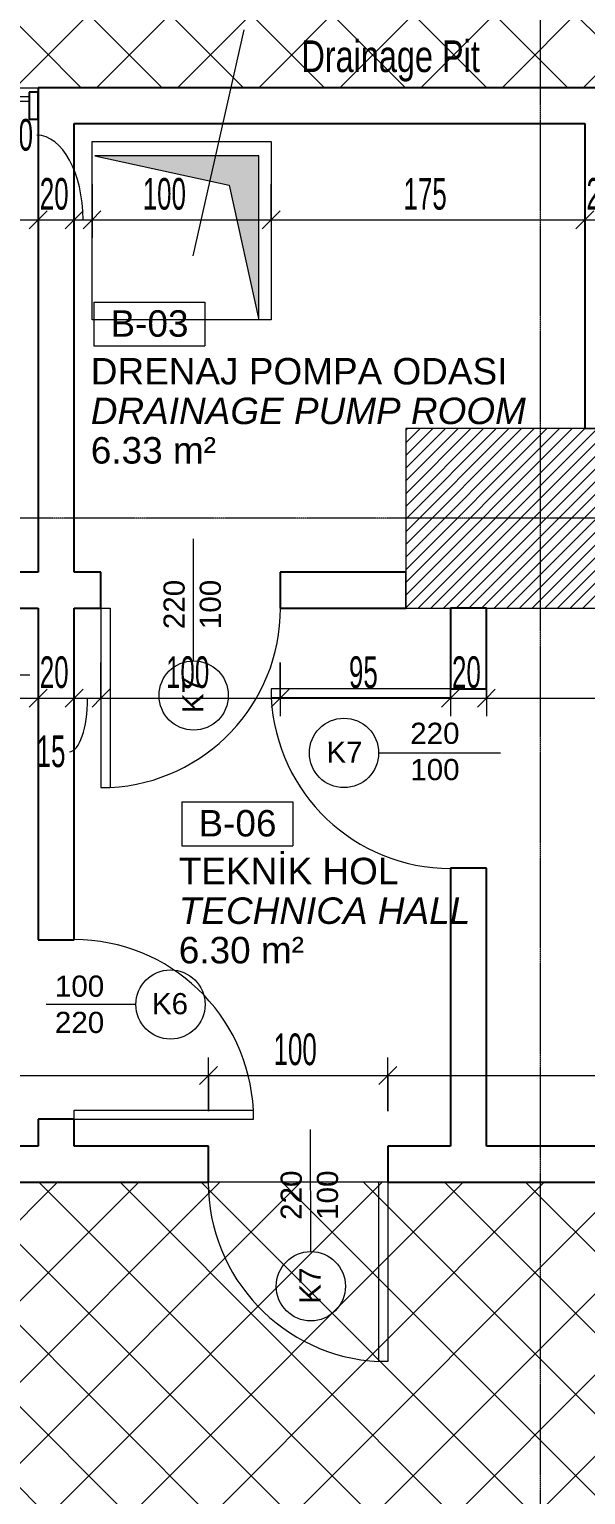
# Model space of a CAD drawing. Header units: centimetres. Extents: x -9345 to 11316, y -7197 to -3465.
# Drawn here: x -5147 to -4837, y -6075 to -5258 of the extents above; entities that cross this region are included whole.
import ezdxf

# ---------------------------------------------------------------- set-up
doc = ezdxf.new("R2010")
doc.units = ezdxf.units.CM
doc.linetypes.add('Grid Line 1_4_', pattern=[1.11125, 0.635, -0.15875, 0.15875, -0.15875])
for name, color, linetype, lineweight in [('A-ANNO-DIMS', 211, 'Continuous', 9), ('A-ANNO-DIMS-100', 211, 'Continuous', 9), ('A-ANNO-NOTE', 131, 'Continuous', 9), ('A-AREA-IDEN', 2, 'Continuous', 9), ('A-DETL-GENF', 92, 'Continuous', 9), ('A-DETL-THIN', 151, 'Continuous', 9), ('A-DOOR', 31, 'Continuous', 9), ('A-DOOR-IDEN', 31, 'Continuous', 9), ('A-FLOR', 192, 'Continuous', 9), ('A-GLAZ-CURT', 52, 'Continuous', 9), ('A-GLAZ-CWMG', 51, 'Continuous', 9), ('A-WALL', 113, 'Continuous', 9), ('S-COLS', 52, 'Continuous', 9), ('S-GRID', 1, 'Continuous', 9)]:
    doc.layers.add(name, color=color, linetype=linetype, lineweight=lineweight)
doc.styles.add('Arial_2', font='arial.ttf', dxfattribs={"height": 14.752994})
doc.styles.add('Arial_5', font='arial.ttf', dxfattribs={"height": 11.802395})
doc.styles.add('Arial_I', font='ariali.ttf', dxfattribs={"height": 14.752994})
doc.styles.add('Swis721 LtCn BT_1', font='swisscl.ttf', dxfattribs={"width": 0.8, "height": 17.639445})
doc.styles.add('Swis721 LtCn BT_I_1', font='swisscli.ttf', dxfattribs={"height": 17.639445})
doc.dimstyles.new('IUAS_DIMENSION_INSIDE_100', dxfattribs={"dimscale": 30.48, "dimtxt": 18, "dimasz": 0.328084, "dimexe": 0.328084, "dimexo": 0.0625, "dimgap": 0, "dimtad": 1, "dimdec": 0, "dimdsep": 46, "dimtxsty": 'Swis721 LtCn BT_1', "dimblk1": 'OBLIQUE', "dimblk2": 'OBLIQUE', "dimsah": 1, "dimcen": 0.09, "dimdle": 0.328084, "dimazin": 0, "dimtfac": 1, "dimtdec": 4, "dimtix": 1, "dimtmove": 0, "dimatfit": 3, "dimfxl": 0.656168, "dimfxlon": 1, "dimtvp": 1, "dimtolj": 1, "dimtzin": 0, "dimarcsym": 2})
doc.dimstyles.new('IUAS_DIMENSION_INSIDE_100_3', dxfattribs={"dimscale": 30.48, "dimtxt": 18, "dimasz": 0.328084, "dimexe": 0.328084, "dimexo": 0.0625, "dimgap": 0, "dimtad": 1, "dimdec": 0, "dimdsep": 46, "dimtxsty": 'Swis721 LtCn BT_1', "dimblk1": 'OBLIQUE', "dimblk2": 'OBLIQUE', "dimsah": 1, "dimcen": 0.09, "dimdle": 0.328084, "dimazin": 0, "dimtfac": 1, "dimtdec": 4, "dimtix": 1, "dimtmove": 1, "dimatfit": 3, "dimfxl": 0.656168, "dimfxlon": 1, "dimtvp": 1, "dimtolj": 1, "dimtzin": 0, "dimarcsym": 2})
doc.dimstyles.new('IUAS_DIMENSION_INSIDE_100_4', dxfattribs={"dimscale": 30.48, "dimtxt": 18, "dimasz": 0.328084, "dimexe": 0.328084, "dimexo": 0.0625, "dimgap": 0, "dimtad": 1, "dimdec": 0, "dimdsep": 46, "dimtxsty": 'Swis721 LtCn BT_1', "dimblk1": 'OBLIQUE', "dimblk2": 'OBLIQUE', "dimsah": 1, "dimcen": 0.09, "dimdle": 0.328084, "dimazin": 0, "dimtfac": 1, "dimtdec": 4, "dimtix": 1, "dimtmove": 2, "dimatfit": 3, "dimfxl": 0.656168, "dimfxlon": 1, "dimtvp": 1, "dimtolj": 1, "dimtzin": 0, "dimarcsym": 2})

# ---------------------------------------------------------------- blocks, each defined once
blk = doc.blocks.new('Rectangular Mullion - 50 x 150mm-1461254-_116_30 KONKORS KATI _ CONCOURSE LEVEL')
at = {"layer": 'A-GLAZ-CWMG', "lineweight": 25}
for p, q in [((-5, 7.5), (0, 7.5)), ((-5, -7.5), (-5, 7.5)), ((0, 7.5), (0, -7.5)), ((0, -7.5), (-5, -7.5))]:
    blk.add_line(p, q, dxfattribs=at)
blk = doc.blocks.new('M_Single-Flush2 - IUAS_A_DOOR_K7 _yangına dayanıklı saç kapı  100x220_-V4-_116_30 KONKORS KATI _ CONCOURSE LEVEL')
at = {"layer": 'A-DOOR', "lineweight": 18}
for p, q in [((44.9, -10), (44.9, -110.04)), ((50, -10), (44.9, -10)), ((50, -10), (50, -110.04)), ((50, -110.04), (44.9, -110.04))]:
    blk.add_line(p, q, dxfattribs=at)
at = {"layer": 'A-DOOR'}
blk.add_arc((50, -10), 100.17, 180, 267.08159, dxfattribs=at)
blk = doc.blocks.new('M_Single-Flush2 - IUAS_A_DOOR_K7 _yangına dayanıklı saç kapı  100x220_-1640822-_116_30 KONKORS KATI _ CONCOURSE LEVEL')
at = {"layer": 'A-DOOR', "lineweight": 18}
for p, q in [((44.9, 10), (44.9, 110.04)), ((50, 110.04), (44.9, 110.04)), ((50, 10), (50, 110.04)), ((50, 10), (44.9, 10))]:
    blk.add_line(p, q, dxfattribs=at)
at = {"layer": 'A-DOOR'}
blk.add_arc((50, 10), 100.17, 92.91841, 180, dxfattribs=at)
blk = doc.blocks.new('M_Single-Flush2 - IUAS_A_DOOR_K6 _sac kasa- sac kanat  100x220_-V8-_116_30 KONKORS KATI _ CONCOURSE LEVEL')
at = {"layer": 'A-DOOR', "lineweight": 18}
for p, q in [((44.9, 10), (44.9, 110.04)), ((50, 110.04), (44.9, 110.04)), ((50, 10), (50, 110.04)), ((50, 10), (44.9, 10))]:
    blk.add_line(p, q, dxfattribs=at)
at = {"layer": 'A-DOOR'}
blk.add_arc((50, 10), 100.17, 92.91841, 180, dxfattribs=at)
blk = doc.blocks.new('System Panel - Glazed-1573603-_116_30 KONKORS KATI _ CONCOURSE LEVEL')
at = {"layer": 'A-GLAZ-CURT', "lineweight": 18}
for p, q in [((66.48, 4.95), (-66.48, 4.95)), ((-66.48, 4.95), (-66.48, 2.45)), ((-66.48, 2.45), (66.48, 2.45)), ((66.48, 2.45), (66.48, 4.95))]:
    blk.add_line(p, q, dxfattribs=at)
blk = doc.blocks.new('IUAS_A_ROOM_100S - No_İsmi_Alan-1315501-_116_30 KONKORS KATI _ CONCOURSE LEVEL')
at = {"layer": 'A-AREA-IDEN'}
for p, q in [((-0.101, 0.1926), (-0.101, -0.0511)), ((-0.101, 0.1926), (0.5191, 0.1926)), ((0.5191, 0.1926), (0.5191, -0.0511)), ((-0.101, -0.0511), (0.5191, -0.0511))]:
    blk.add_line(p, q, dxfattribs=at)
blk = doc.blocks.new('DIMBLOCK71-_116_30 KONKORS KATI _ CONCOURSE LEVEL')
at = {"layer": 'A-ANNO-DIMS-100', "transparency": 16777216}
for p, q in [((-5291.98, -5610.82), (-5291.98, -5640.82)), ((-5291.98, -5630.82), (-5291.98, -5610.82)), ((-5141.98, -5610.82), (-5141.98, -5640.82)), ((-5141.98, -5630.82), (-5141.98, -5610.82)), ((-5291.98, -5630.82), (-5286.98, -5625.82)), ((-5141.98, -5630.82), (-5136.98, -5625.82)), ((-5291.98, -5630.82), (-5296.98, -5635.82)), ((-5291.98, -5630.82), (-5141.98, -5630.82)), ((-5141.98, -5630.82), (-5146.98, -5635.82))]:
    blk.add_line(p, q, dxfattribs=at)
at = {"layer": 'A-ANNO-DIMS-100', "color": 0, "transparency": 16777216, "insert": (-5230.7, -5607.46), "char_height": 17.639, "width": 32.9143, "attachment_point": 1, "line_spacing_factor": 0.971848, "style": 'Swis721 LtCn BT_1'}
blk.add_mtext('150', dxfattribs=at)
blk = doc.blocks.new('_Oblique')
at = {"color": 0, "linetype": 'ByBlock', "lineweight": -2}
blk.add_line((-0.5, -0.5), (0.5, 0.5), dxfattribs=at)
blk = doc.blocks.new('DIMBLOCK72-_116_30 KONKORS KATI _ CONCOURSE LEVEL')
at = {"layer": 'A-ANNO-DIMS-100', "transparency": 16777216}
for p, q in [((-5141.98, -5610.82), (-5141.98, -5640.82)), ((-5141.98, -5630.82), (-5141.98, -5610.82)), ((-5121.98, -5610.82), (-5121.98, -5640.82)), ((-5121.98, -5630.82), (-5121.98, -5610.82)), ((-5141.98, -5630.82), (-5136.98, -5625.82)), ((-5121.98, -5630.82), (-5116.98, -5625.82)), ((-5141.98, -5630.82), (-5146.98, -5635.82)), ((-5141.98, -5630.82), (-5121.98, -5630.82)), ((-5121.98, -5630.82), (-5126.98, -5635.82))]:
    blk.add_line(p, q, dxfattribs=at)
at = {"layer": 'A-ANNO-DIMS-100', "color": 0, "transparency": 16777216, "insert": (-5141.13, -5607.46), "char_height": 17.639, "width": 21.9429, "attachment_point": 1, "line_spacing_factor": 0.971848, "style": 'Swis721 LtCn BT_1'}
blk.add_mtext('20', dxfattribs=at)
blk = doc.blocks.new('DIMBLOCK73-_116_30 KONKORS KATI _ CONCOURSE LEVEL')
at = {"layer": 'A-ANNO-DIMS-100', "transparency": 16777216}
for p, q in [((-5121.98, -5610.82), (-5121.98, -5640.82)), ((-5121.98, -5630.82), (-5121.98, -5610.82)), ((-5106.98, -5610.82), (-5106.98, -5640.82)), ((-5106.98, -5630.82), (-5106.98, -5610.82)), ((-5121.98, -5630.82), (-5116.98, -5625.82)), ((-5106.98, -5630.82), (-5101.98, -5625.82)), ((-5121.98, -5630.82), (-5126.98, -5635.82)), ((-5121.98, -5630.82), (-5106.98, -5630.82)), ((-5106.98, -5630.82), (-5111.98, -5635.82))]:
    blk.add_line(p, q, dxfattribs=at)
blk.add_ellipse((-5124.6, -5630.82), major_axis=(0, 29.81), ratio=0.339531, start_param=3.141593, end_param=4.712389, dxfattribs=at)
at = {"layer": 'A-ANNO-DIMS-100', "color": 0, "transparency": 16777216, "insert": (-5142.89, -5651.56), "char_height": 17.639, "width": 21.9429, "attachment_point": 1, "line_spacing_factor": 0.971848, "style": 'Swis721 LtCn BT_1'}
blk.add_mtext('15', dxfattribs=at)
blk = doc.blocks.new('DIMBLOCK74-_116_30 KONKORS KATI _ CONCOURSE LEVEL')
at = {"layer": 'A-ANNO-DIMS-100', "transparency": 16777216}
for p, q in [((-5106.98, -5610.82), (-5106.98, -5640.82)), ((-5106.98, -5630.82), (-5106.98, -5610.82)), ((-5006.98, -5610.82), (-5006.98, -5640.82)), ((-5006.98, -5630.82), (-5006.98, -5610.82)), ((-5106.98, -5630.82), (-5101.98, -5625.82)), ((-5006.98, -5630.82), (-5001.98, -5625.82)), ((-5106.98, -5630.82), (-5111.98, -5635.82)), ((-5106.98, -5630.82), (-5006.98, -5630.82)), ((-5006.98, -5630.82), (-5011.98, -5635.82))]:
    blk.add_line(p, q, dxfattribs=at)
at = {"layer": 'A-ANNO-DIMS-100', "color": 0, "transparency": 16777216, "insert": (-5070.7, -5607.46), "char_height": 17.639, "width": 32.9143, "attachment_point": 1, "line_spacing_factor": 0.971848, "style": 'Swis721 LtCn BT_1'}
blk.add_mtext('100', dxfattribs=at)
blk = doc.blocks.new('DIMBLOCK75-_116_30 KONKORS KATI _ CONCOURSE LEVEL')
at = {"layer": 'A-ANNO-DIMS-100', "transparency": 16777216}
for p, q in [((-5006.98, -5610.82), (-5006.98, -5640.82)), ((-5006.98, -5630.82), (-5006.98, -5610.82)), ((-4911.98, -5610.82), (-4911.98, -5640.82)), ((-4911.98, -5630.82), (-4911.98, -5610.82)), ((-5006.98, -5630.82), (-5001.98, -5625.82)), ((-4911.98, -5630.82), (-4906.98, -5625.82)), ((-5006.98, -5630.82), (-5011.98, -5635.82)), ((-5006.98, -5630.82), (-4911.98, -5630.82)), ((-4911.98, -5630.82), (-4916.98, -5635.82))]:
    blk.add_line(p, q, dxfattribs=at)
at = {"layer": 'A-ANNO-DIMS-100', "color": 0, "transparency": 16777216, "insert": (-4968.63, -5607.46), "char_height": 17.639, "width": 21.9429, "attachment_point": 1, "line_spacing_factor": 0.971848, "style": 'Swis721 LtCn BT_1'}
blk.add_mtext('95', dxfattribs=at)
blk = doc.blocks.new('DIMBLOCK76-_116_30 KONKORS KATI _ CONCOURSE LEVEL')
at = {"layer": 'A-ANNO-DIMS-100', "transparency": 16777216}
for p, q in [((-4911.98, -5610.82), (-4911.98, -5640.82)), ((-4911.98, -5630.82), (-4911.98, -5610.82)), ((-4891.98, -5610.82), (-4891.98, -5640.82)), ((-4891.98, -5630.82), (-4891.98, -5610.82)), ((-4911.98, -5630.82), (-4906.98, -5625.82)), ((-4891.98, -5630.82), (-4886.98, -5625.82)), ((-4911.98, -5630.82), (-4916.98, -5635.82)), ((-4911.98, -5630.82), (-4891.98, -5630.82)), ((-4891.98, -5630.82), (-4896.98, -5635.82))]:
    blk.add_line(p, q, dxfattribs=at)
at = {"layer": 'A-ANNO-DIMS-100', "color": 0, "transparency": 16777216, "insert": (-4911.13, -5607.46), "char_height": 17.639, "width": 21.9429, "attachment_point": 1, "line_spacing_factor": 0.971848, "style": 'Swis721 LtCn BT_1'}
blk.add_mtext('20', dxfattribs=at)
blk = doc.blocks.new('DIMBLOCK77-_116_30 KONKORS KATI _ CONCOURSE LEVEL')
at = {"layer": 'A-ANNO-DIMS-100', "transparency": 16777216}
for p, q in [((-4891.98, -5610.82), (-4891.98, -5640.82)), ((-4891.98, -5630.82), (-4891.98, -5610.82)), ((-4611.98, -5610.82), (-4611.98, -5640.82)), ((-4611.98, -5630.82), (-4611.98, -5610.82)), ((-4891.98, -5630.82), (-4886.98, -5625.82)), ((-4611.98, -5630.82), (-4606.98, -5625.82)), ((-4891.98, -5630.82), (-4896.98, -5635.82)), ((-4891.98, -5630.82), (-4611.98, -5630.82)), ((-4611.98, -5630.82), (-4616.98, -5635.82))]:
    blk.add_line(p, q, dxfattribs=at)
at = {"layer": 'A-ANNO-DIMS-100', "color": 0, "transparency": 16777216, "insert": (-4765.7, -5607.46), "char_height": 17.639, "width": 32.9143, "attachment_point": 1, "line_spacing_factor": 0.971848, "style": 'Swis721 LtCn BT_1'}
blk.add_mtext('280', dxfattribs=at)
blk = doc.blocks.new('DIMBLOCK95-_116_30 KONKORS KATI _ CONCOURSE LEVEL')
at = {"layer": 'A-ANNO-DIMS-100', "transparency": 16777216}
for p, q in [((-5436.98, -5861.04), (-5436.98, -5831.04)), ((-5046.98, -5861.04), (-5046.98, -5831.04)), ((-5436.98, -5841.04), (-5431.98, -5836.04)), ((-5046.98, -5841.04), (-5041.98, -5836.04)), ((-5436.98, -5841.04), (-5441.98, -5846.04)), ((-5436.98, -5841.04), (-5046.98, -5841.04)), ((-5436.98, -5841.04), (-5436.98, -5861.04)), ((-5046.98, -5841.04), (-5051.98, -5846.04)), ((-5046.98, -5841.04), (-5046.98, -5861.04))]:
    blk.add_line(p, q, dxfattribs=at)
at = {"layer": 'A-ANNO-DIMS-100', "color": 0, "transparency": 16777216, "insert": (-5255.7, -5817.69), "char_height": 17.639, "width": 32.9143, "attachment_point": 1, "line_spacing_factor": 0.971848, "style": 'Swis721 LtCn BT_1'}
blk.add_mtext('390', dxfattribs=at)
blk = doc.blocks.new('DIMBLOCK96-_116_30 KONKORS KATI _ CONCOURSE LEVEL')
at = {"layer": 'A-ANNO-DIMS-100', "transparency": 16777216}
for p, q in [((-5046.98, -5861.04), (-5046.98, -5831.04)), ((-4946.98, -5861.04), (-4946.98, -5831.04)), ((-5046.98, -5841.04), (-5041.98, -5836.04)), ((-4946.98, -5841.04), (-4941.98, -5836.04)), ((-5046.98, -5841.04), (-5051.98, -5846.04)), ((-5046.98, -5841.04), (-4946.98, -5841.04)), ((-5046.98, -5841.04), (-5046.98, -5861.04)), ((-4946.98, -5841.04), (-4951.98, -5846.04)), ((-4946.98, -5841.04), (-4946.98, -5861.04))]:
    blk.add_line(p, q, dxfattribs=at)
at = {"layer": 'A-ANNO-DIMS-100', "color": 0, "transparency": 16777216, "insert": (-5010.7, -5817.69), "char_height": 17.639, "width": 32.9143, "attachment_point": 1, "line_spacing_factor": 0.971848, "style": 'Swis721 LtCn BT_1'}
blk.add_mtext('100', dxfattribs=at)
blk = doc.blocks.new('DIMBLOCK97-_116_30 KONKORS KATI _ CONCOURSE LEVEL')
at = {"layer": 'A-ANNO-DIMS-100', "transparency": 16777216}
for p, q in [((-4946.98, -5861.04), (-4946.98, -5831.04)), ((-4576.98, -5861.04), (-4576.98, -5831.04)), ((-4946.98, -5841.04), (-4941.98, -5836.04)), ((-4576.98, -5841.04), (-4571.98, -5836.04)), ((-4946.98, -5841.04), (-4951.98, -5846.04)), ((-4946.98, -5841.04), (-4576.98, -5841.04)), ((-4946.98, -5841.04), (-4946.98, -5861.04)), ((-4576.98, -5841.04), (-4581.98, -5846.04)), ((-4576.98, -5841.04), (-4576.98, -5861.04))]:
    blk.add_line(p, q, dxfattribs=at)
at = {"layer": 'A-ANNO-DIMS-100', "color": 0, "transparency": 16777216, "insert": (-4749.37, -5817.69), "char_height": 17.639, "width": 32.9143, "attachment_point": 1, "line_spacing_factor": 0.971848, "style": 'Swis721 LtCn BT_1'}
blk.add_mtext('370', dxfattribs=at)
blk = doc.blocks.new('DIMBLOCK118-_116_30 KONKORS KATI _ CONCOURSE LEVEL')
at = {"layer": 'A-ANNO-DIMS-100', "transparency": 16777216}
for p, q in [((-5141.98, -5344.22), (-5141.98, -5374.22)), ((-5141.98, -5364.22), (-5141.98, -5344.22)), ((-5746.98, -5384.22), (-5746.98, -5354.22)), ((-5746.98, -5364.22), (-5751.98, -5369.22)), ((-5746.98, -5364.22), (-5741.98, -5359.22)), ((-5746.98, -5364.22), (-5141.98, -5364.22)), ((-5746.98, -5364.22), (-5746.98, -5384.22)), ((-5141.98, -5364.22), (-5146.98, -5369.22)), ((-5141.98, -5364.22), (-5136.98, -5359.22))]:
    blk.add_line(p, q, dxfattribs=at)
at = {"layer": 'A-ANNO-DIMS-100', "color": 0, "transparency": 16777216, "insert": (-5458.2, -5340.86), "char_height": 17.639, "width": 32.9143, "attachment_point": 1, "line_spacing_factor": 0.971848, "style": 'Swis721 LtCn BT_1'}
blk.add_mtext('605', dxfattribs=at)
blk = doc.blocks.new('DIMBLOCK119-_116_30 KONKORS KATI _ CONCOURSE LEVEL')
at = {"layer": 'A-ANNO-DIMS-100', "transparency": 16777216}
for p, q in [((-5141.98, -5344.22), (-5141.98, -5374.22)), ((-5141.98, -5364.22), (-5141.98, -5344.22)), ((-5121.98, -5344.22), (-5121.98, -5374.22)), ((-5121.98, -5364.22), (-5121.98, -5344.22)), ((-5141.98, -5364.22), (-5146.98, -5369.22)), ((-5141.98, -5364.22), (-5136.98, -5359.22)), ((-5141.98, -5364.22), (-5121.98, -5364.22)), ((-5121.98, -5364.22), (-5126.98, -5369.22)), ((-5121.98, -5364.22), (-5116.98, -5359.22))]:
    blk.add_line(p, q, dxfattribs=at)
at = {"layer": 'A-ANNO-DIMS-100', "color": 0, "transparency": 16777216, "insert": (-5141.13, -5340.86), "char_height": 17.639, "width": 21.9429, "attachment_point": 1, "line_spacing_factor": 0.971848, "style": 'Swis721 LtCn BT_1'}
blk.add_mtext('20', dxfattribs=at)
blk = doc.blocks.new('DIMBLOCK120-_116_30 KONKORS KATI _ CONCOURSE LEVEL')
at = {"layer": 'A-ANNO-DIMS-100', "transparency": 16777216}
for p, q in [((-5121.98, -5344.22), (-5121.98, -5374.22)), ((-5121.98, -5364.22), (-5121.98, -5344.22)), ((-5111.98, -5344.22), (-5111.98, -5374.22)), ((-5111.98, -5364.22), (-5111.98, -5344.22)), ((-5121.98, -5364.22), (-5126.98, -5369.22)), ((-5121.98, -5364.22), (-5116.98, -5359.22)), ((-5121.98, -5364.22), (-5111.98, -5364.22)), ((-5111.98, -5364.22), (-5116.98, -5369.22)), ((-5111.98, -5364.22), (-5106.98, -5359.22))]:
    blk.add_line(p, q, dxfattribs=at)
blk.add_ellipse((-5142.72, -5364.22), major_axis=(0, 47.21), ratio=0.545167, start_param=4.712389, end_param=6.283185, dxfattribs=at)
at = {"layer": 'A-ANNO-DIMS-100', "color": 0, "transparency": 16777216, "insert": (-5161, -5307.94), "char_height": 17.639, "width": 21.9429, "attachment_point": 1, "line_spacing_factor": 0.971848, "style": 'Swis721 LtCn BT_1'}
blk.add_mtext('10', dxfattribs=at)
blk = doc.blocks.new('DIMBLOCK121-_116_30 KONKORS KATI _ CONCOURSE LEVEL')
at = {"layer": 'A-ANNO-DIMS-100', "transparency": 16777216}
for p, q in [((-5111.98, -5344.22), (-5111.98, -5374.22)), ((-5111.98, -5364.22), (-5111.98, -5344.22)), ((-5011.98, -5344.22), (-5011.98, -5374.22)), ((-5011.98, -5364.22), (-5011.98, -5344.22)), ((-5111.98, -5364.22), (-5116.98, -5369.22)), ((-5111.98, -5364.22), (-5106.98, -5359.22)), ((-5111.98, -5364.22), (-5011.98, -5364.22)), ((-5011.98, -5364.22), (-5016.98, -5369.22)), ((-5011.98, -5364.22), (-5006.98, -5359.22))]:
    blk.add_line(p, q, dxfattribs=at)
at = {"layer": 'A-ANNO-DIMS-100', "color": 0, "transparency": 16777216, "insert": (-5083.71, -5340.86), "char_height": 17.639, "width": 32.9143, "attachment_point": 1, "line_spacing_factor": 0.971848, "style": 'Swis721 LtCn BT_1'}
blk.add_mtext('100', dxfattribs=at)
blk = doc.blocks.new('DIMBLOCK122-_116_30 KONKORS KATI _ CONCOURSE LEVEL')
at = {"layer": 'A-ANNO-DIMS-100', "transparency": 16777216}
for p, q in [((-5011.98, -5344.22), (-5011.98, -5374.22)), ((-5011.98, -5364.22), (-5011.98, -5344.22)), ((-4836.98, -5344.22), (-4836.98, -5374.22)), ((-4836.98, -5364.22), (-4836.98, -5344.22)), ((-5011.98, -5364.22), (-5016.98, -5369.22)), ((-5011.98, -5364.22), (-5006.98, -5359.22)), ((-5011.98, -5364.22), (-4836.98, -5364.22)), ((-4836.98, -5364.22), (-4841.98, -5369.22)), ((-4836.98, -5364.22), (-4831.98, -5359.22))]:
    blk.add_line(p, q, dxfattribs=at)
at = {"layer": 'A-ANNO-DIMS-100', "color": 0, "transparency": 16777216, "insert": (-4938.2, -5340.86), "char_height": 17.639, "width": 32.9143, "attachment_point": 1, "line_spacing_factor": 0.971848, "style": 'Swis721 LtCn BT_1'}
blk.add_mtext('175', dxfattribs=at)
blk = doc.blocks.new('DIMBLOCK123-_116_30 KONKORS KATI _ CONCOURSE LEVEL')
at = {"layer": 'A-ANNO-DIMS-100', "transparency": 16777216}
for p, q in [((-4836.98, -5344.22), (-4836.98, -5374.22)), ((-4836.98, -5364.22), (-4836.98, -5344.22)), ((-4816.98, -5344.22), (-4816.98, -5374.22)), ((-4816.98, -5364.22), (-4816.98, -5344.22)), ((-4836.98, -5364.22), (-4841.98, -5369.22)), ((-4836.98, -5364.22), (-4831.98, -5359.22)), ((-4836.98, -5364.22), (-4816.98, -5364.22)), ((-4816.98, -5364.22), (-4821.98, -5369.22)), ((-4816.98, -5364.22), (-4811.98, -5359.22))]:
    blk.add_line(p, q, dxfattribs=at)
at = {"layer": 'A-ANNO-DIMS-100', "color": 0, "transparency": 16777216, "insert": (-4836.13, -5340.86), "char_height": 17.639, "width": 21.9429, "attachment_point": 1, "line_spacing_factor": 0.971848, "style": 'Swis721 LtCn BT_1'}
blk.add_mtext('20', dxfattribs=at)
blk = doc.blocks.new('DOOR TAG SOLA C_2mm - TR_Kapi_pozu_04_saga_uste_2mm-1642461-_116_30 KONKORS KATI _ CONCOURSE LEVEL')
at = {"layer": 'A-DOOR-IDEN'}
blk.add_line((-0.3137, -0.007), (0.3666, -0.0062), dxfattribs=at)
blk.add_circle((-0.5069, -0.0072), 0.1932, dxfattribs=at)
blk = doc.blocks.new('C_2mm - TR_Kapi_pozu_04_saga_uste_2mm-519964-_116_30 KONKORS KATI _ CONCOURSE LEVEL')
at = {"layer": 'A-DOOR-IDEN'}
blk.add_line((0.3146, 0), (-0.1854, 0), dxfattribs=at)
blk.add_circle((0.5078, 0), 0.1932, dxfattribs=at)
blk = doc.blocks.new('TURENG_YAZI1 - TURENG_YAZI-1811958-_116_30 KONKORS KATI _ CONCOURSE LEVEL')
at = {"layer": 'A-ANNO-NOTE'}
blk.add_line((0, 0), (1.4544, 0), dxfattribs=at)

msp = doc.modelspace()

# ---------------------------------------------------------------- hatches: boundary and pattern name
at = {"layer": 'A-DETL-GENF', "lineweight": 18}
h = msp.add_hatch(dxfattribs=at)
h.set_pattern_fill('FP_6', color=253, style=0, pattern_type=2)
h.set_pattern_definition([(45, (0, 0), (-22.62742, 22.62742), []), (135, (0, 0), (-22.62742, -22.62742), [])])
h.paths.add_polyline_path([(-2151.98, -6550.52), (-2151.98, -6310.53), (-2063.98, -6310.53), (-2063.98, -6130.53), (-2152.23, -6130.53), (-2152.23, -5950.53), (-2172.23, -5950.53), (-2172.23, -5575.47), (-2179.07, -5580.6), (-2186.56, -5584.7), (-2194.56, -5587.7), (-2202.91, -5589.53), (-2211.43, -5590.15), (-2219.95, -5589.56), (-2228.31, -5587.75), (-2236.32, -5584.78), (-2244.21, -5580.42), (-2250.67, -5575.59), (-2256.73, -5569.56), (-2261.86, -5562.73), (-2265.97, -5555.24), (-2268.98, -5547.24), (-2270.81, -5538.9), (-2271.44, -5530.38), (-2270.85, -5521.85), (-2269.06, -5513.5), (-2266.09, -5505.49), (-2262.02, -5497.98), (-2256.91, -5491.12), (-2250.89, -5485.06), (-2244.06, -5479.92), (-2236.57, -5475.81), (-2228.58, -5472.8), (-2220.23, -5470.95), (-2211.71, -5470.32), (-2203.36, -5470.93), (-2195.18, -5472.69), (-2187.32, -5475.58), (-2179.93, -5479.53), (-2173.17, -5484.47), (-2167.16, -5490.3), (-2162.02, -5496.91), (-2157.85, -5504.17), (-2154.73, -5511.94), (-2152.72, -5520.07), (-2151.86, -5528.4), (-2152.16, -5536.77), (-2153.63, -5545.01), (-2156.23, -5552.97), (-2159.91, -5560.49), (-1801.98, -5560.52), (-1801.98, -5057.62), (-1801.45, -5040.73), (-1799.72, -5023.92), (-1796.79, -5007.28), (-1792.67, -4990.89), (-1787.39, -4974.84), (-1780.98, -4959.21), (-1773.47, -4944.08), (-1764.89, -4929.52), (-1755.3, -4915.61), (-1744.73, -4902.43), (-1733.24, -4890.03), (-1720.9, -4878.49), (-1707.77, -4867.86), (-1693.91, -4858.2), (-1679.39, -4849.56), (-1664.29, -4841.97), (-1648.69, -4835.49), (-1632.66, -4830.14), (-1616.29, -4825.95), (-1599.67, -4822.94), (-1582.87, -4821.13), (-1565.98, -4820.52), (-811.98, -4820.52), (-811.98, -4815.27), (-661.98, -4815.27), (-661.98, -4164.91), (-811.98, -4164.91), (-811.98, -4140.52), (-2248.98, -4140.52), (-2248.98, -4460.52), (-3061.98, -4460.52), (-3061.98, -4140.52), (-3986.98, -4140.52), (-3986.98, -4320.53), (-4091.98, -4320.53), (-4091.98, -4630.53), (-3986.98, -4630.53), (-3986.98, -4810.52), (-3836.98, -4810.52), (-3836.98, -4910.52), (-3986.98, -4910.52), (-3986.98, -4814.92), (-4786.98, -4814.92), (-4786.98, -4910.53), (-4936.98, -4910.53), (-4936.98, -4815.47), (-4991.98, -4815.47), (-4991.98, -4140.52), (-6661.98, -4140.52), (-6661.98, -4165.41), (-6811.98, -4165.41), (-6811.98, -4816.78), (-6661.98, -4816.78), (-6661.98, -5290.53), (-4006.98, -5290.53), (-3987.44, -5291.15), (-3967.98, -5293.03), (-3948.68, -5296.15), (-3929.62, -5300.5), (-3910.87, -5306.07), (-3892.53, -5312.82), (-3874.65, -5320.73), (-3857.31, -5329.78), (-3840.59, -5339.91), (-3824.56, -5351.1), (-3809.27, -5363.29), (-3794.8, -5376.43), (-3781.2, -5390.48), (-3768.52, -5405.36), (-3756.83, -5421.03), (-3746.16, -5437.42), (-3735.92, -5455.8), (-3728.09, -5472.07), (-3720.75, -5490.19), (-3714.59, -5508.75), (-3709.63, -5527.66), (-3705.89, -5546.85), (-3703.39, -5566.24), (-3702.14, -5585.75), (-3702.14, -5605.3), (-3703.39, -5624.81), (-3705.89, -5644.21), (-3709.63, -5663.4), (-3714.59, -5682.31), (-3720.75, -5700.86), (-3728.09, -5718.99), (-3736.57, -5736.6), (-3746.17, -5753.64), (-3756.83, -5770.02), (-3768.53, -5785.69), (-3781.2, -5800.58), (-3794.8, -5814.62), (-3809.27, -5827.77), (-3824.56, -5839.96), (-3840.6, -5851.14), (-3857.32, -5861.28), (-3874.65, -5870.32), (-3892.53, -5878.24), (-3910.88, -5884.99), (-3929.62, -5890.55), (-3948.68, -5894.9), (-3967.98, -5898.02), (-3987.44, -5899.9), (-4006.98, -5900.53), (-6131.98, -5900.51), (-6131.98, -6190.52), (-4061.98, -6190.53), (-4061.98, -6370.53), (-3978.51, -6370.53), (-3978.51, -6550.51), (-2167.91, -6550.52)], flags=0)
h.paths.add_polyline_path([(-3186.98, -5580.53), (-3186.98, -5480.53), (-3036.98, -5480.53), (-3036.98, -5580.53), (-3159.77, -5580.53)], flags=0)
h.paths.add_polyline_path([(-3111.98, -4920.52), (-3120.52, -4919.91), (-3128.88, -4918.09), (-3136.9, -4915.1), (-3144.42, -4911), (-3151.27, -4905.87), (-3157.33, -4899.81), (-3162.46, -4892.96), (-3166.56, -4885.45), (-3169.55, -4877.43), (-3171.37, -4869.06), (-3171.98, -4860.52), (-3171.37, -4851.98), (-3169.55, -4843.62), (-3166.56, -4835.6), (-3162.46, -4828.08), (-3157.33, -4821.23), (-3151.27, -4815.18), (-3144.42, -4810.05), (-3136.9, -4805.94), (-3128.88, -4802.95), (-3120.52, -4801.13), (-3111.98, -4800.52), (-3103.44, -4801.13), (-3095.08, -4802.95), (-3087.06, -4805.94), (-3079.54, -4810.05), (-3072.69, -4815.18), (-3066.64, -4821.23), (-3061.5, -4828.08), (-3057.4, -4835.6), (-3054.41, -4843.62), (-3052.59, -4851.98), (-3051.98, -4860.52), (-3052.59, -4869.06), (-3054.41, -4877.43), (-3057.4, -4885.45), (-3061.5, -4892.96), (-3066.64, -4899.81), (-3072.69, -4905.87), (-3079.54, -4911), (-3087.06, -4915.1), (-3095.08, -4918.09), (-3103.44, -4919.91)], flags=0)
h.paths.add_polyline_path([(-2211.98, -4920.52), (-2220.52, -4919.91), (-2228.88, -4918.09), (-2236.9, -4915.1), (-2244.42, -4911), (-2251.27, -4905.87), (-2257.33, -4899.81), (-2262.46, -4892.96), (-2266.56, -4885.45), (-2269.55, -4877.43), (-2271.37, -4869.06), (-2271.98, -4860.52), (-2271.37, -4851.98), (-2269.55, -4843.62), (-2266.56, -4835.6), (-2262.46, -4828.08), (-2257.33, -4821.23), (-2251.27, -4815.18), (-2244.21, -4809.93), (-2236.9, -4805.94), (-2228.88, -4802.95), (-2220.52, -4801.13), (-2211.98, -4800.52), (-2203.44, -4801.13), (-2195.08, -4802.95), (-2187.06, -4805.94), (-2179.54, -4810.05), (-2172.69, -4815.18), (-2166.64, -4821.23), (-2161.5, -4828.08), (-2157.4, -4835.6), (-2154.41, -4843.62), (-2152.59, -4851.98), (-2151.98, -4860.52), (-2152.59, -4869.06), (-2154.41, -4877.43), (-2157.4, -4885.45), (-2161.5, -4892.96), (-2166.64, -4899.81), (-2172.69, -4905.87), (-2179.54, -4911), (-2187.06, -4915.1), (-2195.08, -4918.09), (-2203.44, -4919.91)], flags=0)
h.paths.add_polyline_path([(-5746.98, -4910.53), (-5896.98, -4910.53), (-5896.98, -4810.53), (-5746.98, -4810.53), (-5746.98, -4906.57)], flags=0)
h.paths.add_polyline_path([(-641.97, -4816.24), (-411.79, -4816.24), (-411.79, -4590.53), (-331.98, -4590.53), (-331.98, -4390.53), (-411.79, -4390.53), (-411.79, -4165.52), (-656.12, -4165.52), (-656.12, -4816.24)], flags=0)
h.paths.add_polyline_path([(-8424.27, -4815.52), (-6821.85, -4815.52), (-6821.85, -4165.52), (-8477.22, -4165.52), (-8477.22, -4390.53), (-8532.22, -4390.53), (-8532.22, -4590.53), (-8477.22, -4590.53), (-8477.22, -4815.52)], flags=0)
at = {"layer": 'A-DETL-GENF'}
msp.add_hatch(color=9, dxfattribs=at).paths.add_polyline_path([(-5018.98, -5419.92), (-5018.98, -5328.48), (-5110.42, -5328.48), (-5035.42, -5344.91)], flags=0)
at = {"layer": 'S-COLS'}
h = msp.add_hatch(dxfattribs=at)
h.set_pattern_fill('FP_1', color=256, style=0, pattern_type=2)
h.set_pattern_definition([(45, (0, 0), (-3.535534, 3.535534), [])])
h.paths.add_polyline_path([(-4936.98, -5580.53), (-4786.98, -5580.53), (-4786.98, -5480.53), (-4936.98, -5480.53), (-4936.98, -5560.53)], flags=0)

# ---------------------------------------------------------------- linework, layer by layer
at = {"layer": 'A-ANNO-NOTE'}
msp.add_line((-5055.58, -5384.26), (-5027.02, -5258.33), dxfattribs=at)
at = {"layer": 'A-DETL-THIN'}
for p, q in [((-6661.98, -5290.53), (-4006.98, -5290.53)), ((-5018.98, -5328.48), (-5110.42, -5328.48)), ((-5110.42, -5328.48), (-5035.42, -5344.91)), ((-5018.98, -5419.92), (-5018.98, -5328.48)), ((-5035.42, -5344.91), (-5018.98, -5419.92)), ((-4006.98, -5900.53), (-6131.98, -5900.51))]:
    msp.add_line(p, q, dxfattribs=at)
at = {"layer": 'A-FLOR'}
for p, q in [((-5111.98, -5419.92), (-5111.98, -5320.53)), ((-5111.98, -5320.53), (-5011.98, -5320.53)), ((-5011.98, -5320.53), (-5011.98, -5419.92)), ((-5011.98, -5419.92), (-5111.98, -5419.92))]:
    msp.add_line(p, q, dxfattribs=at)
at = {"layer": 'A-WALL', "lineweight": 25}
for p, q in [((-4006.98, -5290.53), (-5141.98, -5290.53)), ((-5141.98, -5290.53), (-5141.98, -5560.53)), ((-5121.98, -5310.53), (-4836.98, -5310.53)), ((-5121.98, -5560.53), (-5121.98, -5310.53)), ((-4836.98, -5310.53), (-4836.98, -5480.53)), ((-5141.98, -5560.53), (-5746.98, -5560.53)), ((-5106.98, -5560.53), (-5121.98, -5560.53)), ((-5106.98, -5580.53), (-5106.98, -5560.53)), ((-4936.98, -5560.53), (-5006.98, -5560.53)), ((-5006.98, -5560.53), (-5006.98, -5580.53)), ((-5401.98, -5580.53), (-5141.98, -5580.53)), ((-5141.98, -5580.53), (-5141.98, -5765.53)), ((-5121.98, -5580.53), (-5106.98, -5580.53)), ((-5121.98, -5765.53), (-5121.98, -5580.53)), ((-5006.98, -5580.53), (-4936.98, -5580.53)), ((-4911.98, -5580.53), (-4911.98, -5625.53)), ((-4891.98, -5580.53), (-4911.98, -5580.53)), ((-4891.98, -5625.53), (-4891.98, -5580.53)), ((-4911.98, -5625.53), (-4891.98, -5625.53)), ((-4911.98, -5725.53), (-4911.98, -5880.53)), ((-4891.98, -5725.53), (-4911.98, -5725.53)), ((-4891.98, -5880.53), (-4891.98, -5725.53)), ((-5141.98, -5765.53), (-5121.98, -5765.53)), ((-5121.98, -5865.53), (-5141.98, -5865.53)), ((-5141.98, -5865.53), (-5141.98, -5880.53)), ((-5121.98, -5880.53), (-5121.98, -5865.53)), ((-5141.98, -5880.53), (-5401.98, -5880.53)), ((-5046.98, -5880.53), (-5121.98, -5880.53)), ((-5046.98, -5900.52), (-5046.98, -5880.53)), ((-4911.98, -5880.53), (-4946.98, -5880.53)), ((-4946.98, -5880.53), (-4946.98, -5900.52)), ((-4611.98, -5880.53), (-4891.98, -5880.53)), ((-5436.98, -5900.53), (-5046.98, -5900.53)), ((-4946.98, -5900.53), (-4576.98, -5900.53))]:
    msp.add_line(p, q, dxfattribs=at)
at = {"layer": 'A-WALL'}
for p, q in [((-4836.98, -5480.53), (-4816.98, -5480.53)), ((-4936.98, -5580.53), (-4936.98, -5560.53))]:
    msp.add_line(p, q, dxfattribs=at)
at = {"layer": 'S-COLS'}
for p, q in [((-4836.98, -5480.53), (-4936.98, -5480.53)), ((-4936.98, -5480.53), (-4936.98, -5560.53)), ((-4816.98, -5480.53), (-4836.98, -5480.53)), ((-4936.98, -5560.53), (-4936.98, -5580.53)), ((-4936.98, -5580.53), (-4786.98, -5580.53))]:
    msp.add_line(p, q, dxfattribs=at)
at = {"layer": 'S-GRID', "linetype": 'Grid Line 1_4_'}
for p, q in [((-4861.98, -3567.14), (-4861.98, -7079.67)), ((1078.19, -5530.53), (-8251.71, -5530.53))]:
    msp.add_line(p, q, dxfattribs=at)

# ---------------------------------------------------------------- block references
at = {"layer": 'A-ANNO-NOTE', "xscale": 100, "yscale": 100, "zscale": 100, "rotation": 180}
msp.add_blockref('TURENG_YAZI1 - TURENG_YAZI-1811958-_116_30 KONKORS KATI _ CONCOURSE LEVEL', (-5146.68, -5617.96), dxfattribs=at)
at = {"layer": 'A-AREA-IDEN', "xscale": 99.99999999999994, "yscale": 99.99999999999994, "zscale": 99.99999999999994}
for p in [(-5100.91, -5429.34), (-5051.83, -5707.91)]:
    msp.add_blockref('IUAS_A_ROOM_100S - No_İsmi_Alan-1315501-_116_30 KONKORS KATI _ CONCOURSE LEVEL', p, dxfattribs=at)
at = {"layer": 'A-DOOR'}
for name, p, rotation in [('M_Single-Flush2 - IUAS_A_DOOR_K7 _yangına dayanıklı saç kapı  100x220_-1640822-_116_30 KONKORS KATI _ CONCOURSE LEVEL', (-5056.98, -5570.53), 180), ('M_Single-Flush2 - IUAS_A_DOOR_K7 _yangına dayanıklı saç kapı  100x220_-1640822-_116_30 KONKORS KATI _ CONCOURSE LEVEL', (-4901.98, -5675.53), 89.99999999999993), ('M_Single-Flush2 - IUAS_A_DOOR_K6 _sac kasa- sac kanat  100x220_-V8-_116_30 KONKORS KATI _ CONCOURSE LEVEL', (-5131.98, -5815.53), 269.9999999999998)]:
    msp.add_blockref(name, p, dxfattribs=dict(at, rotation=rotation))
msp.add_blockref('M_Single-Flush2 - IUAS_A_DOOR_K7 _yangına dayanıklı saç kapı  100x220_-V4-_116_30 KONKORS KATI _ CONCOURSE LEVEL', (-4996.98, -5890.53), dxfattribs=at)
at = {"layer": 'A-DOOR-IDEN', "xscale": 99.99999999999994, "yscale": 99.99999999999994, "zscale": 99.99999999999994, "rotation": 89.99999999999991}
for p in [(-5055.98, -5578.61), (-4990.62, -5907.87)]:
    msp.add_blockref('DOOR TAG SOLA C_2mm - TR_Kapi_pozu_04_saga_uste_2mm-1642461-_116_30 KONKORS KATI _ CONCOURSE LEVEL', p, dxfattribs=at)
at = {"layer": 'A-DOOR-IDEN', "xscale": 99.99999999999994, "yscale": 99.99999999999994, "zscale": 99.99999999999994}
for name, p in [('DOOR TAG SOLA C_2mm - TR_Kapi_pozu_04_saga_uste_2mm-1642461-_116_30 KONKORS KATI _ CONCOURSE LEVEL', (-4920.72, -5660.59)), ('C_2mm - TR_Kapi_pozu_04_saga_uste_2mm-519964-_116_30 KONKORS KATI _ CONCOURSE LEVEL', (-5118.98, -5801.53))]:
    msp.add_blockref(name, p, dxfattribs=at)
at = {"layer": 'A-GLAZ-CURT'}
msp.add_blockref('System Panel - Glazed-1573603-_116_30 KONKORS KATI _ CONCOURSE LEVEL', (-5213.46, -5300.53), dxfattribs=at)
at = {"layer": 'A-GLAZ-CWMG', "extrusion": (0, 0, -1), "rotation": 180}
msp.add_blockref('Rectangular Mullion - 50 x 150mm-1461254-_116_30 KONKORS KATI _ CONCOURSE LEVEL', (5141.98, -5300.53), dxfattribs=at)

# ---------------------------------------------------------------- texts
at = {"layer": 'A-ANNO-NOTE', "insert": (-4995.13, -5264.17), "char_height": 17.6394, "width": 122.6832, "attachment_point": 1, "line_spacing_factor": 0.971848, "style": 'Swis721 LtCn BT_I_1'}
msp.add_mtext('Drainage Pit', dxfattribs=at)
at = {"layer": 'A-AREA-IDEN', "char_height": 14.753, "line_spacing_factor": 0.938532}
for s, insert, width, attachment_point, style in [('B-03', (-5079.91, -5414.56), 51.84, 2, 'Arial_2'), ('DRENAJ POMPA ODASI', (-5112.66, -5441.17), 276.48, 1, 'Arial_2'), ('DRAINAGE PUMP ROOM', (-5112.66, -5463.27), 289.98, 1, 'Arial_I'), ('6.33 m²', (-5112.66, -5485.27), 83.16, 1, 'Arial_2'), ('B-06', (-5030.82, -5693.13), 51.84, 2, 'Arial_2'), ('TEKNİK HOL', (-5063.57, -5719.74), 145.8, 1, 'Arial_2'), ('TECHNICA HALL', (-5063.57, -5741.85), 194.4, 1, 'Arial_I'), ('6.30 m²', (-5063.57, -5763.84), 83.16, 1, 'Arial_2')]:
    msp.add_mtext(s, dxfattribs=dict(at, insert=insert, width=width, attachment_point=attachment_point, style=style))
at = {"layer": 'A-DOOR-IDEN', "char_height": 11.802, "attachment_point": 2, "line_spacing_factor": 0.938532, "style": 'Arial_5'}
for s, insert, width, rotation in [('220', (-5072.11, -5578.58), 32.832, 90), ('100', (-5051.9, -5578.56), 32.832, 90), ('K7', (-5061.6, -5629.02), 24.048, 90), ('220', (-4920.7, -5644.46), 32.832, 0.06478), ('K7', (-4971.13, -5654.97), 24.048, 0.06478), ('100', (-4920.67, -5664.68), 32.832, 0.06478), ('220', (-5006.75, -5907.84), 32.832, 90), ('100', (-4986.54, -5907.82), 32.832, 90), ('K7', (-4996.24, -5958.27), 24.048, 90)]:
    msp.add_mtext(s, dxfattribs=dict(at, insert=insert, width=width, rotation=rotation))
for s, insert, width in [('100', (-5118.94, -5785.4), 32.832), ('K6', (-5068.49, -5795.16), 24.048), ('220', (-5118.94, -5805.61), 32.832)]:
    msp.add_mtext(s, dxfattribs=dict(at, insert=insert, width=width))

# ---------------------------------------------------------------- dimensions: what is measured, and where the dimension line sits
at = {"layer": 'A-ANNO-DIMS'}
dim = msp.add_linear_dim(base=(-5111.98, -5364.22), p1=(-5121.98, -5344.22), p2=(-5111.98, -5344.22), angle=0, dimstyle='IUAS_DIMENSION_INSIDE_100_3', override={"dimpost": '<>', "dimfxl": 10}, dxfattribs=at)
dim.commit()
dim.dimension.update_dxf_attribs({"geometry": 'DIMBLOCK120-_116_30 KONKORS KATI _ CONCOURSE LEVEL', "text_midpoint": (-5150.03, -5319.7), "dimtype": 160})
for base, p1, p2, override, picture, middle in [((-5141.98, -5364.22), (-5746.98, -5384.22), (-5141.98, -5344.22), {"dimpost": '<>', "dimfxl": 606.320872}, 'DIMBLOCK118-_116_30 KONKORS KATI _ CONCOURSE LEVEL', (-5444.48, -5355.18)), ((-4836.98, -5364.22), (-5011.98, -5344.22), (-4836.98, -5344.22), {"dimpost": '<>', "dimfxl": 175}, 'DIMBLOCK122-_116_30 KONKORS KATI _ CONCOURSE LEVEL', (-4924.48, -5355.22)), ((-5141.98, -5630.82), (-5291.98, -5610.82), (-5141.98, -5610.82), {"dimpost": '<>', "dimfxl": 150}, 'DIMBLOCK71-_116_30 KONKORS KATI _ CONCOURSE LEVEL', (-5216.98, -5621.78))]:
    dim = msp.add_linear_dim(base=base, p1=p1, p2=p2, angle=0, dimstyle='IUAS_DIMENSION_INSIDE_100', override=override, dxfattribs=at)
    dim.commit()
    dim.dimension.update_dxf_attribs({"geometry": picture, "text_midpoint": middle})
for base, p1, p2, override, picture, middle in [((-5121.98, -5364.22), (-5141.98, -5344.22), (-5121.98, -5344.22), {"dimpost": '<>', "dimfxl": 20}, 'DIMBLOCK119-_116_30 KONKORS KATI _ CONCOURSE LEVEL', (-5131.98, -5355.18)), ((-4816.98, -5364.22), (-4836.98, -5344.22), (-4816.98, -5344.22), {"dimpost": '<>', "dimfxl": 20}, 'DIMBLOCK123-_116_30 KONKORS KATI _ CONCOURSE LEVEL', (-4826.98, -5355.18)), ((-5121.98, -5630.82), (-5141.98, -5610.82), (-5121.98, -5610.82), {"dimpost": '<>', "dimfxl": 20}, 'DIMBLOCK72-_116_30 KONKORS KATI _ CONCOURSE LEVEL', (-5131.98, -5621.78)), ((-5006.98, -5630.82), (-5106.98, -5610.82), (-5006.98, -5610.82), {"dimpost": '<>', "dimfxl": 100}, 'DIMBLOCK74-_116_30 KONKORS KATI _ CONCOURSE LEVEL', (-5056.98, -5621.78)), ((-4911.98, -5630.82), (-5006.98, -5610.82), (-4911.98, -5610.82), {"dimpost": '<>', "dimfxl": 95}, 'DIMBLOCK75-_116_30 KONKORS KATI _ CONCOURSE LEVEL', (-4959.48, -5621.78)), ((-4891.98, -5630.82), (-4911.98, -5610.82), (-4891.98, -5610.82), {"dimpost": '<>', "dimfxl": 20}, 'DIMBLOCK76-_116_30 KONKORS KATI _ CONCOURSE LEVEL', (-4901.98, -5621.78)), ((-4611.98, -5630.82), (-4891.98, -5610.82), (-4611.98, -5610.82), {"dimpost": '<>', "dimfxl": 280}, 'DIMBLOCK77-_116_30 KONKORS KATI _ CONCOURSE LEVEL', (-4751.98, -5621.78)), ((-5046.98, -5841.04), (-5436.98, -5861.04), (-5046.98, -5861.04), {"dimpost": '<>', "dimfxl": 390}, 'DIMBLOCK95-_116_30 KONKORS KATI _ CONCOURSE LEVEL', (-5241.98, -5832)), ((-4946.98, -5841.04), (-5046.98, -5861.04), (-4946.98, -5861.04), {"dimpost": '<>', "dimfxl": 100}, 'DIMBLOCK96-_116_30 KONKORS KATI _ CONCOURSE LEVEL', (-4996.98, -5832.01))]:
    dim = msp.add_linear_dim(base=base, p1=p1, p2=p2, dimstyle='IUAS_DIMENSION_INSIDE_100', override=override, dxfattribs=at)
    dim.commit()
    dim.dimension.update_dxf_attribs({"geometry": picture, "text_midpoint": middle})
dim = msp.add_linear_dim(base=(-5011.98, -5364.22), p1=(-5111.98, -5344.22), p2=(-5011.98, -5344.22), dimstyle='IUAS_DIMENSION_INSIDE_100_4', override={"dimpost": '<>', "dimfxl": 100}, dxfattribs=at)
dim.commit()
dim.dimension.update_dxf_attribs({"geometry": 'DIMBLOCK121-_116_30 KONKORS KATI _ CONCOURSE LEVEL', "text_midpoint": (-5067.25, -5352.62), "dimtype": 160})
for base, p1, p2, dimstyle, override, picture, middle in [((-5106.98, -5630.82), (-5121.98, -5610.82), (-5106.98, -5610.82), 'IUAS_DIMENSION_INSIDE_100_3', {"dimpost": '<>', "dimfxl": 15}, 'DIMBLOCK73-_116_30 KONKORS KATI _ CONCOURSE LEVEL', (-5131.92, -5663.32)), ((-4576.98, -5841.04), (-4946.98, -5861.04), (-4576.98, -5861.04), 'IUAS_DIMENSION_INSIDE_100_4', {"dimpost": '<>', "dimfxl": 370}, 'DIMBLOCK97-_116_30 KONKORS KATI _ CONCOURSE LEVEL', (-4732.91, -5829.45))]:
    dim = msp.add_linear_dim(base=base, p1=p1, p2=p2, dimstyle=dimstyle, override=override, dxfattribs=at)
    dim.commit()
    dim.dimension.update_dxf_attribs({"geometry": picture, "text_midpoint": middle, "dimtype": 160, "text_rotation": 360})

doc.saveas('drawing.dxf')
